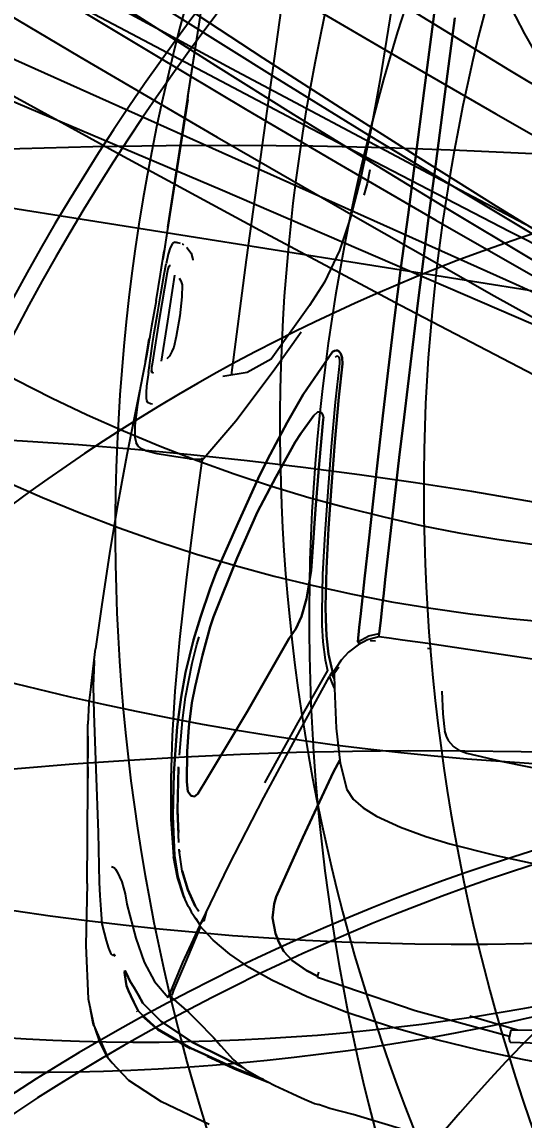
# Model space of a CAD drawing. Extents: x -640655 to -640254, y -1045449 to -1045159.
# Drawn here: x -640308.517 to -640307.764, y -1045418.085 to -1045416.437 of the extents above; entities that cross this region are included whole.
import ezdxf

# ---------------------------------------------------------------- set-up
doc = ezdxf.new("R2010")
doc.units = 0
doc.header["$MEASUREMENT"] = 0
doc.header["$PDMODE"] = 3
doc.header["$PDSIZE"] = 0.2
doc.layers.get('0').update_dxf_attribs({"linetype": 'CONTINUOUS'})
doc.layers.get('Defpoints').update_dxf_attribs({"linetype": 'CONTINUOUS'})
doc.layers.add('T_stafaz', color=7, linetype='CONTINUOUS')
doc.layers.add('ZASTAVBA', color=2, linetype='CONTINUOUS')
doc.dimstyles.get("Standard").update_dxf_attribs({"dimtxt": 0.18, "dimasz": 0.18, "dimexe": 0.18, "dimexo": 0.0625, "dimgap": 0.09, "dimtad": 0, "dimtih": 1, "dimtoh": 1, "dimdec": 4, "dimzin": 0, "dimdsep": 46, "dimtxsty": 'Standard', "dimcen": 0.09, "dimadec": 0, "dimazin": 0, "dimtfac": 1, "dimtdec": 4, "dimtofl": 0, "dimtmove": 0, "dimatfit": 3, "dimfxl": 0, "dimtolj": 1, "dimtzin": 0, "dimarcsym": 0})

# ---------------------------------------------------------------- blocks, each defined once
blk = doc.blocks.new('_ArchTick')
at = {"color": 0, "linetype": 'ByBlock', "const_width": 0.15}
blk.add_lwpolyline([(-0.5, -0.5), (0.5, 0.5)], dxfattribs=at)
blk = doc.blocks.new('*D151')
at = {"layer": 'Defpoints', "color": 0, "linetype": 'Continuous'}
for p in [(-640302.8344, -1045388.3182), (-640308.942, -1045416.6516), (-640305.0144, -1045417.2737)]:
    blk.add_point(p, dxfattribs=at)
at = {"layer": 'ZASTAVBA', "color": 0, "linetype": 'Continuous', "lineweight": -2}
for p, q in [((-640302.711, -1045388.3378), (-640300.1316, -1045388.7463)), ((-640300.4872, -1045388.69), (-640305.0144, -1045417.2737)), ((-640308.8185, -1045416.6711), (-640304.6589, -1045417.33))]:
    blk.add_line(p, q, dxfattribs=at)
at = {"layer": 'ZASTAVBA', "color": 0, "linetype": 'Continuous', "lineweight": -2, "xscale": 0.36, "yscale": 0.36, "zscale": 0.36}
for p, rotation in [((-640300.4872, -1045388.69), 80.99993614890275), ((-640305.0144, -1045417.2737), 260.9999361489027)]:
    blk.add_blockref('_ArchTick', p, dxfattribs=dict(at, rotation=rotation))
at = {"layer": 'ZASTAVBA', "color": 0, "linetype": 'Continuous', "insert": (-640303.1064, -1045402.9255), "char_height": 0.36, "attachment_point": 5, "rotation": 80.9999}
blk.add_mtext('\\A1;29.00', dxfattribs=at)
blk = doc.blocks.new('*D152')
at = {"layer": 'Defpoints', "color": 0, "linetype": 'Continuous'}
for p in [(-640308.942, -1045416.6516), (-640309.2634, -1045418.639), (-640305.3294, -1045419.2621)]:
    blk.add_point(p, dxfattribs=at)
at = {"layer": 'ZASTAVBA', "color": 0, "linetype": 'Continuous', "lineweight": -2}
for p, q in [((-640308.8185, -1045416.6711), (-640304.6589, -1045417.33)), ((-640305.0144, -1045417.2737), (-640305.3294, -1045419.2621)), ((-640309.1399, -1045418.6586), (-640304.9738, -1045419.3184))]:
    blk.add_line(p, q, dxfattribs=at)
at = {"layer": 'ZASTAVBA', "color": 0, "linetype": 'Continuous', "lineweight": -2, "xscale": 0.36, "yscale": 0.36, "zscale": 0.36}
for p, rotation in [((-640305.0144, -1045417.2737), 80.99993614890275), ((-640305.3294, -1045419.2621), 260.9999361489027)]:
    blk.add_blockref('_ArchTick', p, dxfattribs=dict(at, rotation=rotation))
at = {"layer": 'ZASTAVBA', "color": 0, "linetype": 'Continuous', "insert": (-640305.5275, -1045418.2116), "char_height": 0.36, "attachment_point": 5, "rotation": 80.9999}
blk.add_mtext('\\A1;2.00', dxfattribs=at)
blk = doc.blocks.new('berlingo')
for centre, radius, start, end in [((1015.6, -5383.7), 6192.9, 89.33204, 92.22182), ((1296.5, -1476.7), 2295, 88.1756, 95.2181), ((11979.8, 787.8), 9058.6, 179.82409, 180.222), ((3028.5, -8780.9), 9599.2, 86.94978, 89.14194), ((1270.4, -5513), 6310.9, 92.57767, 95.14013), ((1175.7, -1363.5), 2163.3, 90.0113, 95.0156), ((2970.8, 198992.9), 198201.2, 269.480957, 269.53674), ((1602.3, -63805.3), 64605.2, 89.43053, 90.147803), ((2681.2, -115777.4), 116574.9, 89.722453, 90.214672), ((1139.6, -55759.4), 56594.8, 87.61417, 87.86707), ((2490, -14813.5), 15572.6, 89.01925, 90.50057), ((2918.2, -12889.5), 13664.7, 87.64612, 89.09985), ((3398.4, -1684.4), 2449.4, 85.3782, 88.1028), ((5700.4, 609.9), 2782.7, 177.0598, 179.2004), ((3053, -8945), 9702, 87.01331, 88.66445), ((-266.3, -7162.8), 8005.2, 76.86454, 78.33351), ((-266.3, -7162.8), 7979.2, 76.86454, 78.33351), ((2166.9, 183025.1), 182377.4, 269.92373, 270.021762), ((4178.6, -1110153.5), 1110803, 90.0650267, 90.1001923), ((-654.9, 198), 4505.8, 359.9999, 5.5819), ((1572.4, -190843.7), 191438.9, 89.597427, 89.990976), ((2957.4, -72957.7), 73548.2, 89.568676, 90.03106), ((1684, -78771.6), 79328.6, 89.599454, 90.061356), ((3524.3, 302129.5), 301577.1, 269.755734, 270.021236), ((10762.3, 572.3), 6954.4, 180.27334, 182.12815), ((-48699.4, 212.4), 52432, 359.76785, 0.33917), ((157006.3, 1352.4), 153260.4, 180.309512, 180.505595), ((-1428.5, 273.1), 5226.7, 0.9794, 2.7817), ((510.8, -1964.2), 2461.3, 87.6436, 94.1671), ((536.8, -4065.6), 4561.2, 85.3517, 89.0554), ((-22074.6, 330.7), 25707, 359.93292, 0.37957), ((-18060.8, -172.9), 21888.3, 0.45265, 1.74326), ((2885.2, 118.7), 2881.8, 173.4242, 178.8356), ((532.8, -3693.7), 4144.6, 87.6658, 92.3342), ((3078.6, 160.1), 3010.4, 175.2562, 179.3068), ((-2596.9, 86), 6400.3, 359.23037, 2.47556), ((-33661.8, -575.2), 37567.9, 0.87733, 1.42535), ((-22176, -277.3), 25995.4, 0.61122, 1.30348), ((7023.8, 54.8), 6934.8, 177.91704, 179.79024), ((4344.2, 6.1), 4207.7, 176.1173, 180.0831), ((4300.9, -211), 3398.2, 172.6656, 176.4408), ((4300.9, -211), 3372.2, 172.6656, 176.4408), ((4681.2, 41), 4615.5, 178.0692, 180.509), ((6375.1, -83.6), 4871.9, 176.7856, 179.0114), ((6375.1, -83.6), 4845.9, 176.7856, 179.0114), ((6857.6, 15), 3155.7, 178.8952, 180.2722), ((4681.2, -41), 4615.5, 179.491, 181.9308), ((4300.9, 211), 3372.2, 183.5592, 187.3344), ((6375.1, 83.6), 4845.9, 180.9886, 183.2144), ((157006.3, -1352.4), 153260.4, 179.494405, 179.690488), ((-2596.9, -86), 6400.3, 357.52444, 0.76963), ((-18060.8, 172.9), 21888.3, 358.25674, 359.54735), ((4344.2, -6.1), 4207.7, 179.9169, 183.8827), ((4300.9, 211), 3398.2, 183.5592, 187.3344), ((6375.1, 83.6), 4871.9, 180.9886, 183.2144), ((6857.6, -15), 3155.7, 179.7278, 181.1048), ((-48699.4, -212.4), 52432, 359.66083, 0.23215), ((-22176, 277.3), 25995.4, 358.69652, 359.38878), ((-33661.8, 575.2), 37567.9, 358.57465, 359.12267), ((7023.8, -54.8), 6934.8, 180.20976, 182.08296), ((2885.2, -118.7), 2881.8, 181.1644, 186.5758), ((3078.6, -160.1), 3010.4, 180.6932, 184.7438), ((-654.9, -198), 4505.8, 354.4181, 0.0001), ((-22074.6, -330.7), 25707, 359.62043, 0.06708), ((10762.3, -572.3), 6954.4, 177.87185, 179.72666), ((-1428.5, -273.1), 5226.7, 357.2183, 359.0206), ((1684, 78771.6), 79328.6, 269.938644, 270.400546), ((3524.3, -302129.5), 301577.1, 89.978764, 90.244266), ((1572.4, 190843.7), 191438.9, 270.009024, 270.402573), ((2957.4, 72957.7), 73548.2, 269.96894, 270.431324), ((1815.4, -2246.3), 1595.9, 91.6676, 99.8287), ((1897.1, -3089.4), 2441.6, 89.3652, 93.0067), ((2166.9, -183025.1), 182377.4, 89.978238, 90.07627), ((4178.6, 1110153.5), 1110803, 269.8998077, 269.9349733), ((5700.4, -609.9), 2782.7, 180.7996, 182.9402), ((2044.9, -3907.4), 3272.2, 98.8222, 104.6036), ((1864.4, -3004.9), 2332.3, 90.7897, 93.3278), ((2006.2, -4102.8), 3434.4, 88.6463, 92.9043), ((2405.5, -1913), 1239.6, 88.7124, 93.1824), ((-4782.6, -25347.6), 25328.3, 76.29121, 76.45033), ((11979.8, -787.8), 9058.6, 179.778, 180.17591), ((3287.1, -22289.7), 21535.4, 90.0213, 90.97341), ((1139.6, 55759.4), 56594.8, 272.13293, 272.38583), ((2970.8, -198992.9), 198201.2, 90.46326, 90.519043), ((1602.3, 63805.3), 64605.2, 269.852197, 270.56947), ((2681.2, 115777.4), 116574.9, 269.785328, 270.277547)]:
    blk.add_arc(centre, radius, start, end)
blk = doc.blocks.new('A$C3F1540E4')
at = {"linetype": 'Continuous'}
for p, q in [((4.1496, -0.2244), (4.1475, -0.2925)), ((4.0957, -0.244), (4.1067, -0.3169)), ((4.1165, -0.2448), (4.1251, -0.3146)), ((3.851, -0.3816), (3.857, -0.2773)), ((3.7103, -0.392), (3.7149, -0.2872)), ((4.1475, -0.2925), (4.1438, -0.3592)), ((4.1052, -0.3069), (4.0954, -0.3807)), ((4.1001, -0.4631), (4.1159, -0.3173)), ((4.1067, -0.3169), (4.1186, -0.3174)), ((4.1251, -0.3146), (4.1186, -0.3174)), ((3.5515, -0.3389), (3.552, -0.4393)), ((4.1438, -0.3592), (4.1384, -0.4239)), ((3.7065, -0.4469), (3.7103, -0.392)), ((3.8446, -0.4511), (3.851, -0.3816)), ((4.1384, -0.4239), (4.13, -0.4961)), ((3.552, -0.4393), (3.553, -0.5304)), ((4.2817, -0.4364), (4.2688, -0.5307)), ((3.699, -0.4694), (3.7039, -0.4593)), ((3.7039, -0.4593), (3.7065, -0.4469)), ((3.8393, -0.488), (3.8446, -0.4511)), ((3.6858, -0.4817), (3.6917, -0.4775)), ((3.6917, -0.4775), (3.6991, -0.4691)), ((4.0734, -0.6159), (4.1001, -0.4631)), ((3.6202, -0.4988), (3.6539, -0.492)), ((3.6539, -0.492), (3.6723, -0.4868)), ((3.6723, -0.4868), (3.6798, -0.4845)), ((3.6791, -0.4851), (3.6858, -0.4817)), ((3.6798, -0.4845), (3.6843, -0.4825)), ((3.8316, -0.5277), (3.8393, -0.488)), ((4.13, -0.4961), (4.119, -0.5639)), ((3.5604, -0.5238), (3.5604, -0.5298)), ((3.553, -0.5304), (3.5534, -0.5498)), ((3.8208, -0.5661), (3.8316, -0.5277)), ((4.2688, -0.5307), (4.2652, -0.5664)), ((3.5534, -0.5498), (3.5537, -0.5691)), ((3.5537, -0.5691), (3.5542, -0.5889)), ((3.8119, -0.5876), (3.8208, -0.5661)), ((4.119, -0.5639), (4.1053, -0.6265)), ((4.2652, -0.5664), (4.2621, -0.5843)), ((3.5542, -0.5889), (3.5547, -0.6048)), ((3.8012, -0.6049), (3.8119, -0.5876)), ((4.2602, -0.5954), (4.2612, -0.5904)), ((4.2612, -0.5904), (4.2621, -0.5843)), ((3.4678, -0.6087), (3.4072, -0.6114)), ((3.4072, -0.6114), (3.4678, -0.6087)), ((3.4887, -0.6077), (3.4678, -0.6087)), ((3.4678, -0.6087), (3.4887, -0.6077)), ((3.5094, -0.6067), (3.4887, -0.6077)), ((3.4887, -0.6077), (3.5094, -0.6067)), ((3.5296, -0.6058), (3.5094, -0.6067)), ((3.5094, -0.6067), (3.5296, -0.6058)), ((3.5496, -0.6048), (3.5296, -0.6058)), ((3.5296, -0.6058), (3.5496, -0.6048)), ((3.5556, -0.6197), (3.5496, -0.6048)), ((3.5496, -0.6048), (3.5547, -0.605)), ((3.5547, -0.6048), (3.5618, -0.6207)), ((3.5618, -0.6089), (3.5621, -0.6148)), ((3.7886, -0.6164), (3.8012, -0.6049)), ((4.0763, -0.5998), (4.0762, -0.6003)), ((4.0762, -0.6003), (4.0763, -0.5998)), ((4.2543, -0.6179), (4.2574, -0.6064)), ((4.2574, -0.6064), (4.2602, -0.5954)), ((3.0465, -0.6255), (2.9757, -0.6278)), ((2.9757, -0.6278), (3.0465, -0.6255)), ((3.1303, -0.6225), (3.0465, -0.6255)), ((3.0465, -0.6255), (3.1303, -0.6225)), ((3.223, -0.619), (3.1303, -0.6225)), ((3.1303, -0.6225), (3.223, -0.619)), ((3.2838, -0.6166), (3.223, -0.619)), ((3.223, -0.619), (3.2838, -0.6166)), ((3.3455, -0.614), (3.2838, -0.6166)), ((3.2838, -0.6166), (3.3455, -0.614)), ((3.4072, -0.6114), (3.3455, -0.614)), ((3.3455, -0.614), (3.4072, -0.6114)), ((3.567, -0.6349), (3.5556, -0.6197)), ((3.5618, -0.6207), (3.5711, -0.6335)), ((3.5621, -0.6148), (3.5627, -0.6164)), ((3.751, -0.6324), (3.7886, -0.6164)), ((4.0671, -0.6154), (4.0654, -0.6151)), ((4.0717, -0.6158), (4.0664, -0.6338)), ((4.0664, -0.6338), (4.0717, -0.6158)), ((4.0734, -0.6159), (4.0671, -0.6154)), ((4.2439, -0.6536), (4.2521, -0.6261)), ((4.2521, -0.6261), (4.2543, -0.6179)), ((2.7343, -0.6345), (2.6188, -0.6376)), ((2.6188, -0.6376), (2.7343, -0.6345)), ((2.8399, -0.6315), (2.7343, -0.6345)), ((2.7343, -0.6345), (2.8399, -0.6315)), ((2.9218, -0.6293), (2.8399, -0.6315)), ((2.8399, -0.6315), (2.9218, -0.6293)), ((2.9757, -0.6278), (2.9218, -0.6293)), ((2.9218, -0.6293), (2.9757, -0.6278)), ((3.3549, -0.6448), (3.4147, -0.6421)), ((3.4147, -0.6421), (3.3549, -0.6448)), ((3.4147, -0.6421), (3.4721, -0.6396)), ((3.4721, -0.6396), (3.4147, -0.6421)), ((3.4721, -0.6396), (3.5006, -0.6383)), ((3.5006, -0.6383), (3.4721, -0.6396)), ((3.5006, -0.6383), (3.524, -0.6371)), ((3.524, -0.6371), (3.5006, -0.6383)), ((3.524, -0.6371), (3.5452, -0.6359)), ((3.5452, -0.6359), (3.524, -0.6371)), ((3.5452, -0.6359), (3.567, -0.6349)), ((3.567, -0.6349), (3.5452, -0.6359)), ((3.5655, -0.6329), (3.567, -0.6328)), ((3.57, -0.6319), (3.567, -0.6349)), ((3.567, -0.6328), (3.5681, -0.6338)), ((3.5711, -0.6335), (3.5844, -0.6461)), ((3.6999, -0.6465), (3.751, -0.6324)), ((3.7653, -0.6403), (3.7466, -0.6336)), ((3.7466, -0.6336), (3.7653, -0.6403)), ((3.8698, -0.6701), (3.7653, -0.6403)), ((3.7653, -0.6403), (3.8698, -0.6701)), ((4.0664, -0.6338), (4.0549, -0.6574)), ((4.0549, -0.6574), (4.0664, -0.6338)), ((4.1053, -0.6265), (4.0888, -0.6829)), ((2.9219, -0.6606), (3.0022, -0.6586)), ((3.0022, -0.6586), (2.9219, -0.6606)), ((3.0022, -0.6586), (3.0817, -0.6562)), ((3.0817, -0.6562), (3.0022, -0.6586)), ((3.0817, -0.6562), (3.1573, -0.6535)), ((3.1573, -0.6535), (3.0817, -0.6562)), ((3.1573, -0.6535), (3.226, -0.6507)), ((3.226, -0.6507), (3.1573, -0.6535)), ((3.226, -0.6507), (3.2922, -0.6477)), ((3.2922, -0.6477), (3.226, -0.6507)), ((3.2922, -0.6477), (3.3549, -0.6448)), ((3.3549, -0.6448), (3.2922, -0.6477)), ((3.5844, -0.6461), (3.598, -0.6551)), ((3.598, -0.6551), (3.612, -0.6617)), ((3.6089, -0.657), (3.6091, -0.6571)), ((3.6091, -0.6571), (3.62, -0.6622)), ((3.6403, -0.659), (3.6246, -0.6686)), ((3.634, -0.6597), (3.6411, -0.6584)), ((3.641, -0.6584), (3.6403, -0.659)), ((3.6411, -0.6584), (3.6999, -0.6465)), ((4.0549, -0.6574), (4.0433, -0.6719)), ((4.0433, -0.6719), (4.0549, -0.6574)), ((4.236, -0.6784), (4.2439, -0.6536)), ((2.6181, -0.6691), (2.7339, -0.666)), ((2.7339, -0.666), (2.6181, -0.6691)), ((2.7339, -0.666), (2.8398, -0.6629)), ((2.8398, -0.6629), (2.7339, -0.666)), ((2.8398, -0.6629), (2.9219, -0.6606)), ((2.9219, -0.6606), (2.8398, -0.6629)), ((3.5919, -0.6753), (3.5654, -0.6826)), ((3.5654, -0.6826), (3.5919, -0.6753)), ((3.5919, -0.6753), (3.617, -0.6655)), ((3.607, -0.6694), (3.5919, -0.6753)), ((3.6014, -0.6789), (3.6164, -0.673)), ((3.617, -0.6655), (3.607, -0.6694)), ((3.612, -0.6617), (3.6221, -0.6655)), ((3.6164, -0.673), (3.7007, -0.7047)), ((3.6174, -0.6637), (3.6168, -0.6654)), ((3.6168, -0.6654), (3.6246, -0.6686)), ((3.617, -0.665), (3.617, -0.6636)), ((3.6178, -0.6658), (3.617, -0.6655)), ((3.617, -0.6655), (3.617, -0.6655)), ((3.62, -0.6622), (3.627, -0.6609)), ((3.6221, -0.6655), (3.6282, -0.6607)), ((3.7112, -0.6996), (3.625, -0.6684)), ((3.627, -0.6609), (3.634, -0.6597)), ((3.9642, -0.6961), (3.8698, -0.6701)), ((3.8698, -0.6701), (3.9642, -0.6961)), ((4.0433, -0.6719), (4.0307, -0.6815)), ((4.0307, -0.6815), (4.0433, -0.6719)), ((4.2381, -0.6719), (4.2289, -0.7134)), ((4.2289, -0.7134), (4.2381, -0.6719)), ((4.2297, -0.7135), (4.2406, -0.6641)), ((3.5221, -0.6907), (3.4653, -0.6983)), ((3.4653, -0.6983), (3.5221, -0.6907)), ((3.541, -0.6876), (3.5221, -0.6907)), ((3.5221, -0.6907), (3.541, -0.6876)), ((3.5314, -0.695), (3.5507, -0.6918)), ((3.5654, -0.6826), (3.541, -0.6876)), ((3.541, -0.6876), (3.5654, -0.6826)), ((3.5507, -0.6918), (3.5752, -0.6865)), ((3.5752, -0.6865), (3.6014, -0.6789)), ((4.0187, -0.6885), (3.9961, -0.6963)), ((3.9961, -0.6963), (4.0187, -0.6885)), ((4.0307, -0.6815), (4.0187, -0.6885)), ((4.0187, -0.6885), (4.0307, -0.6815)), ((4.0888, -0.6829), (4.0752, -0.7191)), ((4.2272, -0.701), (4.236, -0.6784)), ((3.4055, -0.7047), (3.3424, -0.7103)), ((3.3424, -0.7103), (3.4055, -0.7047)), ((3.4653, -0.6983), (3.4055, -0.7047)), ((3.4055, -0.7047), (3.4653, -0.6983)), ((3.4143, -0.7091), (3.4748, -0.7029)), ((3.4748, -0.7029), (3.5314, -0.695)), ((3.7007, -0.7047), (3.7977, -0.7402)), ((3.8198, -0.7375), (3.7112, -0.6996)), ((3.9751, -0.6974), (3.9642, -0.6961)), ((3.9642, -0.6961), (3.9751, -0.6974)), ((3.9961, -0.6963), (3.9751, -0.6974)), ((3.9751, -0.6974), (3.9961, -0.6963)), ((4.2211, -0.7125), (4.2272, -0.701)), ((4.2224, -0.7134), (4.224, -0.7079)), ((4.224, -0.7079), (4.2224, -0.7134)), ((4.224, -0.7079), (4.2249, -0.7054)), ((4.2249, -0.7054), (4.224, -0.7079)), ((3.1493, -0.7245), (3.144, -0.7273)), ((3.144, -0.7273), (3.1493, -0.7245)), ((3.1585, -0.7229), (3.1493, -0.7245)), ((3.1493, -0.7245), (3.1585, -0.7229)), ((3.2087, -0.7202), (3.1585, -0.7229)), ((3.1585, -0.7229), (3.2087, -0.7202)), ((3.1585, -0.7273), (3.2168, -0.7244)), ((3.276, -0.7155), (3.2087, -0.7202)), ((3.2087, -0.7202), (3.276, -0.7155)), ((3.2168, -0.7244), (3.284, -0.7198)), ((3.3424, -0.7103), (3.276, -0.7155)), ((3.276, -0.7155), (3.3424, -0.7103)), ((3.284, -0.7198), (3.3509, -0.7147)), ((3.3509, -0.7147), (3.4143, -0.7091)), ((3.3802, -0.7288), (3.4443, -0.723)), ((3.4443, -0.723), (3.3802, -0.7288)), ((3.4443, -0.723), (3.4725, -0.7205)), ((3.4725, -0.7205), (3.4443, -0.723)), ((3.4725, -0.7205), (3.5151, -0.7211)), ((3.5151, -0.7211), (3.4725, -0.7205)), ((3.5151, -0.7211), (3.5424, -0.7244)), ((3.5424, -0.7244), (3.5151, -0.7211)), ((3.5424, -0.7244), (3.562, -0.7298)), ((3.562, -0.7298), (3.5424, -0.7244)), ((4.0752, -0.7191), (4.06, -0.7513)), ((4.1981, -0.7427), (4.2155, -0.7213)), ((4.2289, -0.7134), (4.2083, -0.787)), ((4.2083, -0.787), (4.2289, -0.7134)), ((4.2154, -0.7346), (4.2194, -0.7221)), ((4.2194, -0.7221), (4.2154, -0.7346)), ((4.2155, -0.7213), (4.2211, -0.7125)), ((4.2165, -0.7609), (4.2297, -0.7135)), ((4.2194, -0.7221), (4.2224, -0.7134)), ((4.2224, -0.7134), (4.2194, -0.7221)), ((2.5009, -0.7334), (2.6513, -0.7334)), ((2.6513, -0.7334), (2.7299, -0.7338)), ((2.7299, -0.7338), (2.8051, -0.7355)), ((2.8051, -0.7355), (2.8779, -0.7393)), ((2.8644, -0.7277), (2.885, -0.7286)), ((2.8779, -0.7393), (2.941, -0.7454)), ((2.885, -0.7286), (2.9034, -0.7306)), ((3.1406, -0.7307), (3.1399, -0.733)), ((3.1399, -0.733), (3.1406, -0.7307)), ((3.1399, -0.733), (3.1399, -0.7352)), ((3.1399, -0.7352), (3.1399, -0.733)), ((3.1399, -0.735), (3.1399, -0.7352)), ((3.1399, -0.7352), (3.1408, -0.7378)), ((3.1408, -0.7378), (3.1399, -0.7352)), ((3.1406, -0.7307), (3.1405, -0.7309)), ((3.144, -0.7273), (3.1406, -0.7307)), ((3.1406, -0.7307), (3.144, -0.7273)), ((3.1408, -0.7378), (3.143, -0.7404)), ((3.143, -0.7404), (3.1408, -0.7378)), ((3.143, -0.7404), (3.2129, -0.7736)), ((3.2129, -0.7736), (3.143, -0.7404)), ((3.1475, -0.7322), (3.1493, -0.7299)), ((3.1479, -0.733), (3.1478, -0.7319)), ((3.1502, -0.7344), (3.1479, -0.733)), ((3.1493, -0.7299), (3.1526, -0.7282)), ((3.1526, -0.7282), (3.1585, -0.7273)), ((3.2359, -0.7423), (3.2386, -0.7398)), ((3.2386, -0.7398), (3.2359, -0.7423)), ((3.2386, -0.7398), (3.2425, -0.7385)), ((3.2425, -0.7385), (3.2386, -0.7398)), ((3.2394, -0.7396), (3.2386, -0.7398)), ((3.2425, -0.7385), (3.2452, -0.7381)), ((3.2452, -0.7381), (3.2425, -0.7385)), ((3.2452, -0.7381), (3.2448, -0.7382)), ((3.2452, -0.7381), (3.3128, -0.7339)), ((3.3128, -0.7339), (3.2452, -0.7381)), ((3.3128, -0.7339), (3.3802, -0.7288)), ((3.3802, -0.7288), (3.3128, -0.7339)), ((3.562, -0.7298), (3.5787, -0.7375)), ((3.5787, -0.7375), (3.562, -0.7298)), ((3.5787, -0.7375), (3.6955, -0.7821)), ((3.6955, -0.7821), (3.5787, -0.7375)), ((3.9287, -0.7735), (3.8198, -0.7375)), ((4.1995, -0.7863), (4.2154, -0.7346)), ((4.2154, -0.7346), (4.1995, -0.7863)), ((2.941, -0.7454), (2.9909, -0.7537)), ((2.9909, -0.7537), (3.0414, -0.7688)), ((3.2347, -0.7448), (3.2359, -0.7423)), ((3.2359, -0.7423), (3.2347, -0.7448)), ((3.2358, -0.7483), (3.2347, -0.7448)), ((3.2347, -0.7448), (3.2358, -0.7483)), ((3.2414, -0.7529), (3.2358, -0.7483)), ((3.2358, -0.7483), (3.2414, -0.7529)), ((3.2711, -0.768), (3.2414, -0.7529)), ((3.2414, -0.7529), (3.2711, -0.768)), ((4.06, -0.7513), (4.0431, -0.7793)), ((4.1798, -0.7663), (4.1873, -0.7556)), ((4.1873, -0.7556), (4.1981, -0.7427)), ((4.3173, -0.7418), (4.2951, -0.8176)), ((3.0414, -0.7688), (3.0797, -0.7851)), ((3.2129, -0.7736), (3.2584, -0.7909)), ((3.2584, -0.7909), (3.2129, -0.7736)), ((3.2857, -0.7745), (3.2711, -0.768)), ((3.2711, -0.768), (3.2857, -0.7745)), ((3.3419, -0.7947), (3.2857, -0.7745)), ((3.2857, -0.7745), (3.3419, -0.7947)), ((4.0203, -0.801), (3.9287, -0.7735)), ((4.1678, -0.7821), (4.1737, -0.7736)), ((4.1737, -0.7736), (4.1798, -0.7663)), ((3.0797, -0.7851), (3.1681, -0.8294)), ((3.2584, -0.7909), (3.3096, -0.8087)), ((3.3096, -0.8087), (3.2584, -0.7909)), ((3.6955, -0.7821), (3.8035, -0.8255)), ((3.8035, -0.8255), (3.6955, -0.7821)), ((4.0431, -0.7793), (4.0246, -0.8028)), ((4.1563, -0.7983), (4.1678, -0.7821)), ((4.1754, -0.8379), (4.1995, -0.7863)), ((4.1995, -0.7863), (4.1754, -0.8379)), ((4.1888, -0.8408), (4.209, -0.7877)), ((4.2083, -0.787), (4.1943, -0.8238)), ((4.1943, -0.8238), (4.2083, -0.787)), ((3.121, -0.7916), (3.1862, -0.8239)), ((3.3976, -0.8139), (3.3419, -0.7947)), ((3.3419, -0.7947), (3.3976, -0.8139)), ((3.9962, -0.8138), (4.0035, -0.8074)), ((4.0035, -0.8076), (3.9967, -0.8139)), ((4.0033, -0.7959), (4.0168, -0.7974)), ((4.0033, -0.8076), (4.0035, -0.8076)), ((4.0236, -0.8024), (4.0132, -0.8121)), ((4.0152, -0.8101), (4.0236, -0.8024)), ((4.016, -0.7984), (4.0172, -0.7969)), ((4.016, -0.7984), (4.0177, -0.8)), ((4.0177, -0.8), (4.0246, -0.8028)), ((4.019, -0.8006), (4.0191, -0.8005)), ((4.0832, -0.8186), (4.0249, -0.8024)), ((4.026, -0.801), (4.0824, -0.8148)), ((4.138, -0.8276), (4.1563, -0.7983)), ((3.1862, -0.8239), (3.2683, -0.8676)), ((3.3096, -0.8087), (3.3421, -0.8192)), ((3.3421, -0.8192), (3.3096, -0.8087)), ((3.3421, -0.8192), (3.4183, -0.8402)), ((3.4183, -0.8402), (3.3421, -0.8192)), ((3.4709, -0.8335), (3.3976, -0.8139)), ((3.3976, -0.8139), (3.4709, -0.8335)), ((3.9738, -0.8288), (3.9962, -0.8138)), ((3.9967, -0.8139), (3.9747, -0.8286)), ((3.9992, -0.8233), (3.9843, -0.8336)), ((3.9994, -0.8231), (3.9992, -0.8233)), ((3.9995, -0.8231), (4.0063, -0.8184)), ((4.0063, -0.8184), (4.0152, -0.8101)), ((4.0132, -0.8121), (4.0131, -0.8121)), ((4.0824, -0.8148), (4.1264, -0.826)), ((4.1292, -0.8298), (4.0832, -0.8186)), ((4.1943, -0.8238), (4.1877, -0.8406)), ((4.1877, -0.8406), (4.1943, -0.8238)), ((4.2951, -0.8176), (4.2709, -0.8713)), ((3.1681, -0.8294), (3.1936, -0.8619)), ((3.4183, -0.8402), (3.4974, -0.8609)), ((3.4974, -0.8609), (3.4183, -0.8402)), ((3.5638, -0.8545), (3.4709, -0.8335)), ((3.4709, -0.8335), (3.5638, -0.8545)), ((3.8035, -0.8255), (3.8299, -0.8363)), ((3.8299, -0.8363), (3.8035, -0.8255)), ((3.8299, -0.8363), (3.8343, -0.8407)), ((3.8343, -0.8407), (3.8299, -0.8363)), ((3.9477, -0.8412), (3.9738, -0.8288)), ((3.9747, -0.8286), (3.9481, -0.8411)), ((3.9571, -0.8464), (3.9843, -0.8336)), ((3.9843, -0.8336), (3.9571, -0.8464)), ((3.9584, -0.8469), (3.9843, -0.8336)), ((3.9843, -0.8336), (3.9584, -0.8469)), ((3.9843, -0.8336), (3.9875, -0.8314)), ((4.1179, -0.8563), (4.1387, -0.8321)), ((4.1273, -0.8262), (4.125, -0.8288)), ((4.1264, -0.826), (4.1344, -0.8276)), ((4.1387, -0.8321), (4.1292, -0.8298)), ((4.1346, -0.828), (4.1324, -0.8306)), ((4.1344, -0.8276), (4.1348, -0.8276)), ((4.1349, -0.8274), (4.1346, -0.828)), ((4.1357, -0.8276), (4.138, -0.8276)), ((4.153, -0.8686), (4.1754, -0.8379)), ((4.1754, -0.8379), (4.153, -0.8686)), ((3.5793, -0.857), (3.5638, -0.8545)), ((3.5638, -0.8545), (3.5793, -0.857)), ((3.6232, -0.862), (3.5793, -0.857)), ((3.5793, -0.857), (3.6232, -0.862)), ((3.8145, -0.8554), (3.7696, -0.8619)), ((3.7696, -0.8619), (3.8145, -0.8554)), ((3.8285, -0.8515), (3.8145, -0.8554)), ((3.8145, -0.8554), (3.8285, -0.8515)), ((3.8344, -0.8457), (3.8285, -0.8515)), ((3.8285, -0.8515), (3.8344, -0.8457)), ((3.8343, -0.8407), (3.8344, -0.8457)), ((3.8344, -0.8457), (3.8343, -0.8407)), ((3.9062, -0.853), (3.8596, -0.8625)), ((3.8686, -0.8679), (3.9264, -0.8562)), ((3.9264, -0.8562), (3.8686, -0.8679)), ((3.8826, -0.8578), (3.8916, -0.856)), ((3.9176, -0.8507), (3.9164, -0.8509)), ((3.9175, -0.8507), (3.92, -0.8499)), ((3.9481, -0.8411), (3.9176, -0.8507)), ((3.9264, -0.8562), (3.9571, -0.8464)), ((3.9571, -0.8464), (3.9264, -0.8562)), ((3.929, -0.8572), (3.9584, -0.8469)), ((3.9584, -0.8469), (3.929, -0.8572)), ((4.092, -0.8761), (4.1179, -0.8563)), ((4.1798, -0.8528), (4.1687, -0.8691)), ((4.1687, -0.8691), (4.1798, -0.8528)), ((4.1723, -0.8667), (4.1888, -0.8408)), ((4.1877, -0.8406), (4.1798, -0.8528)), ((4.1798, -0.8528), (4.1877, -0.8406)), ((3.1936, -0.8619), (3.2054, -0.897)), ((3.2683, -0.8676), (3.3349, -0.9084)), ((3.4974, -0.8609), (3.5224, -0.8662)), ((3.5224, -0.8662), (3.4974, -0.8609)), ((3.5224, -0.8662), (3.5674, -0.8735)), ((3.5674, -0.8735), (3.5224, -0.8662)), ((3.5674, -0.8735), (3.6026, -0.8786)), ((3.6026, -0.8786), (3.5674, -0.8735)), ((3.6087, -0.8725), (3.5967, -0.8711)), ((3.6375, -0.8751), (3.6087, -0.8725)), ((3.6714, -0.8655), (3.6232, -0.862)), ((3.6232, -0.862), (3.6714, -0.8655)), ((3.696, -0.8663), (3.6714, -0.8655)), ((3.6714, -0.8655), (3.696, -0.8663)), ((3.7331, -0.8651), (3.696, -0.8663)), ((3.696, -0.8663), (3.7331, -0.8651)), ((3.7766, -0.8723), (3.7248, -0.8762)), ((3.7696, -0.8619), (3.7331, -0.8651)), ((3.7331, -0.8651), (3.7696, -0.8619)), ((3.7958, -0.8708), (3.7943, -0.871)), ((3.7954, -0.8709), (3.858, -0.8626)), ((3.8596, -0.8625), (3.7958, -0.8708)), ((3.805, -0.8766), (3.8686, -0.8679)), ((3.8686, -0.8679), (3.805, -0.8766)), ((3.8137, -0.8799), (3.8739, -0.87)), ((3.858, -0.8626), (3.8826, -0.8578)), ((3.8739, -0.87), (3.929, -0.8572)), ((4.142, -0.8771), (4.153, -0.8686)), ((4.153, -0.8686), (4.142, -0.8771)), ((4.1687, -0.8691), (4.1654, -0.8738)), ((4.1654, -0.8738), (4.1687, -0.8691)), ((4.2709, -0.8713), (4.2486, -0.9002)), ((2.4725, -0.9008), (3.0266, -0.8898)), ((3.0266, -0.8898), (3.2013, -0.8849)), ((3.6026, -0.8786), (3.6528, -0.883)), ((3.6528, -0.883), (3.6026, -0.8786)), ((3.6895, -0.877), (3.6375, -0.8751)), ((3.6528, -0.883), (3.6906, -0.8837)), ((3.6906, -0.8837), (3.6528, -0.883)), ((3.6829, -0.8945), (3.7497, -0.8879)), ((3.7248, -0.8762), (3.6895, -0.877)), ((3.6906, -0.8837), (3.7352, -0.8824)), ((3.7352, -0.8824), (3.6906, -0.8837)), ((3.7352, -0.8824), (3.805, -0.8766)), ((3.805, -0.8766), (3.7352, -0.8824)), ((3.7497, -0.8879), (3.8137, -0.8799)), ((4.0583, -0.894), (4.092, -0.8761)), ((4.1236, -0.8923), (4.1314, -0.8856)), ((4.1314, -0.8856), (4.1236, -0.8923)), ((4.1314, -0.8856), (4.142, -0.8771)), ((4.142, -0.8771), (4.1314, -0.8856)), ((4.145, -0.8883), (4.1381, -0.8927)), ((4.1381, -0.8927), (4.145, -0.8883)), ((4.1537, -0.8823), (4.145, -0.8883)), ((4.145, -0.8883), (4.1537, -0.8823)), ((4.1654, -0.8738), (4.1537, -0.8823)), ((4.1537, -0.8823), (4.1654, -0.8738)), ((4.1657, -0.8757), (4.1671, -0.8747)), ((3.3338, -0.9083), (3.3309, -0.906)), ((3.4161, -0.9067), (3.5112, -0.9038)), ((3.5112, -0.9038), (3.6052, -0.8997)), ((3.6052, -0.8997), (3.6829, -0.8945)), ((4.0099, -0.9153), (4.0583, -0.894)), ((4.1089, -0.9029), (4.1129, -0.8995)), ((4.1129, -0.8995), (4.1089, -0.9029)), ((4.1116, -0.9029), (4.1089, -0.9029)), ((4.1089, -0.9029), (4.1116, -0.9029)), ((4.125, -0.899), (4.1116, -0.9029)), ((4.1116, -0.9029), (4.125, -0.899)), ((4.1129, -0.8995), (4.1236, -0.8923)), ((4.1236, -0.8923), (4.1129, -0.8995)), ((4.1311, -0.8966), (4.125, -0.899)), ((4.125, -0.899), (4.1311, -0.8966)), ((4.1381, -0.8927), (4.1311, -0.8966)), ((4.1311, -0.8966), (4.1381, -0.8927)), ((4.2414, -0.9083), (4.2486, -0.9002)), ((3.3308, -0.9091), (3.3336, -0.909)), ((3.3352, -0.9274), (3.3326, -0.909)), ((3.3336, -0.9082), (3.3336, -0.9077)), ((3.3336, -0.9125), (3.3336, -0.9083)), ((3.3349, -0.9084), (3.4161, -0.9067)), ((3.9782, -0.9284), (3.9952, -0.9204)), ((3.9952, -0.9204), (4.0099, -0.9153)), ((4.0889, -0.9253), (4.0872, -0.9216)), ((4.0874, -0.922), (4.0896, -0.9212)), ((4.0897, -0.9208), (4.0887, -0.9239)), ((4.1975, -0.9359), (4.2414, -0.9083)), ((4.2219, -0.9224), (4.2015, -0.9334)), ((4.2414, -0.9083), (4.2219, -0.9224)), ((3.3352, -0.9274), (3.3352, -0.9477)), ((3.9608, -0.9407), (3.9644, -0.9376)), ((3.9644, -0.9376), (3.9782, -0.9284)), ((4.0579, -0.9425), (4.0686, -0.9377)), ((4.0686, -0.9377), (4.0793, -0.9322)), ((4.0793, -0.9322), (4.0872, -0.9275)), ((4.0889, -0.9253), (4.0872, -0.9275)), ((4.0887, -0.9239), (4.0883, -0.9241)), ((4.1595, -0.9506), (4.1975, -0.9359)), ((4.1925, -0.9383), (4.1744, -0.9448)), ((4.1975, -0.9359), (4.1925, -0.9383)), ((3.3352, -0.9477), (3.3352, -0.9765)), ((3.9578, -0.947), (3.9583, -0.9447)), ((3.9581, -0.9453), (3.9593, -0.9425)), ((3.9593, -0.9425), (3.9608, -0.9407)), ((4.0034, -0.9576), (4.0238, -0.9529)), ((4.0238, -0.9529), (4.0451, -0.9479)), ((4.0451, -0.9479), (4.0579, -0.9425)), ((4.0811, -0.9666), (4.1595, -0.9506)), ((3.0296, -0.9729), (3.0388, -0.9689)), ((3.0388, -0.9689), (3.0399, -0.9687)), ((3.9103, -0.975), (3.9843, -0.9618)), ((3.9843, -0.9618), (4.0034, -0.9576)), ((3.9889, -0.979), (4.0811, -0.9666)), ((3.0179, -0.9879), (3.019, -0.9862)), ((3.0179, -0.9887), (3.0179, -0.9879)), ((3.0221, -0.9811), (3.0222, -0.981)), ((3.0222, -0.981), (3.0296, -0.9729)), ((3.0696, -0.9852), (3.073, -0.9817)), ((3.073, -0.9817), (3.0788, -0.9789)), ((3.0788, -0.9789), (3.0966, -0.9766)), ((3.0966, -0.9766), (3.1255, -0.9752)), ((3.1255, -0.9752), (3.1567, -0.9755)), ((3.1567, -0.9755), (3.1732, -0.9768)), ((3.1732, -0.9768), (3.1802, -0.9786)), ((3.1802, -0.9786), (3.1876, -0.9807)), ((3.1876, -0.9807), (3.1919, -0.9843)), ((3.3352, -0.9765), (3.3337, -0.9923)), ((3.8171, -0.993), (3.9103, -0.975)), ((3.9889, -0.979), (3.9207, -0.9892)), ((3.0171, -0.9957), (3.0175, -0.9916)), ((3.0172, -0.9967), (3.0171, -0.9957)), ((3.0175, -0.9997), (3.0171, -0.9971)), ((3.0175, -0.9997), (3.0198, -1.0031)), ((3.0198, -1.0031), (3.0269, -1.0056)), ((3.0532, -1.0005), (3.0536, -1.0025)), ((3.0548, -1.0031), (3.0536, -1.0025)), ((3.0548, -1.0031), (3.0559, -1.0034)), ((3.0559, -1.0034), (3.0592, -1.004)), ((3.0592, -1.004), (3.064, -1.0042)), ((3.064, -1.0042), (3.1357, -1.0048)), ((3.1359, -0.9916), (3.0662, -0.9923)), ((3.1357, -1.0048), (3.2036, -1.0049)), ((3.197, -0.9916), (3.1359, -0.9916)), ((3.2036, -1.0049), (3.2085, -1.0048)), ((3.2085, -1.0048), (3.2126, -1.0042)), ((3.2126, -1.0042), (3.2147, -1.0034)), ((3.214, -1.004), (3.2128, -1.0042)), ((3.2159, -1.0031), (3.214, -1.004)), ((3.2147, -1.0034), (3.2159, -1.0031)), ((3.2163, -1.0009), (3.2159, -1.0031)), ((3.2551, -1.0059), (3.2588, -1.0046)), ((3.2588, -1.0046), (3.2608, -1.0026)), ((3.2608, -1.0026), (3.262, -0.9982)), ((3.262, -0.9982), (3.2623, -0.9951)), ((3.3314, -1.0009), (3.3282, -1.0062)), ((3.3332, -0.9948), (3.3314, -1.0009)), ((3.3334, -0.9941), (3.3332, -0.9948)), ((3.3337, -0.9923), (3.3334, -0.9941)), ((3.7351, -1.0092), (3.8171, -0.993)), ((3.8363, -1.0022), (3.7698, -1.0122)), ((3.8156, -1.0056), (3.8325, -1.0028)), ((3.9207, -0.9892), (3.8363, -1.0022)), ((2.7984, -1.0145), (2.5309, -1.0159)), ((2.803, -1.0143), (2.5324, -1.0158)), ((2.7984, -1.0145), (3.0328, -1.0138)), ((2.9967, -1.0136), (2.803, -1.0143)), ((2.8033, -1.0142), (3.0195, -1.0135)), ((2.8037, -1.0142), (2.8033, -1.0142)), ((3.0195, -1.0135), (3.0334, -1.0135)), ((3.0269, -1.0056), (3.0369, -1.0069)), ((3.068, -1.0136), (3.0328, -1.0138)), ((3.0455, -1.0135), (3.0334, -1.0135)), ((3.0334, -1.0135), (3.0459, -1.0135)), ((3.0455, -1.0135), (3.0334, -1.0135)), ((3.0369, -1.0069), (3.0513, -1.0077)), ((3.0581, -1.0135), (3.0455, -1.0135)), ((3.0455, -1.0135), (3.0459, -1.0135)), ((3.0673, -1.0081), (3.0513, -1.0077)), ((3.0681, -1.0136), (3.0581, -1.0135)), ((3.0971, -1.0087), (3.0673, -1.0081)), ((3.1087, -1.0136), (3.068, -1.0136)), ((3.1275, -1.0089), (3.0971, -1.0087)), ((3.1087, -1.0136), (3.1475, -1.0144)), ((3.1568, -1.0091), (3.1275, -1.0089)), ((3.1475, -1.0144), (3.1898, -1.0152)), ((3.1726, -1.009), (3.1568, -1.0091)), ((3.1641, -1.0147), (3.1692, -1.0156)), ((3.1692, -1.0156), (3.1793, -1.0156)), ((3.1879, -1.0089), (3.1726, -1.009)), ((3.1793, -1.0156), (3.201, -1.0156)), ((3.2165, -1.0085), (3.1879, -1.0089)), ((3.1898, -1.0152), (3.2417, -1.0171)), ((3.2165, -1.0085), (3.2374, -1.0078)), ((3.2374, -1.0078), (3.2469, -1.0071)), ((3.2417, -1.0171), (3.2703, -1.0172)), ((3.2444, -1.0171), (3.303, -1.0194)), ((3.2469, -1.0071), (3.2551, -1.0059)), ((3.2703, -1.0172), (3.2992, -1.0158)), ((3.2992, -1.0158), (3.3158, -1.0135)), ((3.303, -1.0194), (3.3436, -1.0209)), ((3.3158, -1.0135), (3.3241, -1.01)), ((3.3282, -1.0062), (3.3241, -1.01)), ((3.3436, -1.0209), (3.3851, -1.0221)), ((3.5716, -1.023), (3.6387, -1.0217)), ((3.6558, -1.0211), (3.6387, -1.0217)), ((3.6558, -1.0211), (3.6589, -1.0209)), ((3.6953, -1.0198), (3.6559, -1.0211)), ((3.6559, -1.0211), (3.6961, -1.02)), ((3.6589, -1.0209), (3.6948, -1.0167)), ((3.6948, -1.0167), (3.7351, -1.0092)), ((3.6961, -1.02), (3.7203, -1.0192)), ((3.7203, -1.0192), (3.7521, -1.0155)), ((3.8156, -1.0056), (3.7521, -1.0155)), ((3.3851, -1.0221), (3.4267, -1.023)), ((3.4267, -1.023), (3.4941, -1.0236)), ((3.4941, -1.0236), (3.5716, -1.023))]:
    blk.add_line(p, q, dxfattribs=at)

msp = doc.modelspace()

# ---------------------------------------------------------------- block references
at = {"layer": 'T_stafaz', "rotation": 260.999936146136}
msp.add_blockref('A$C3F1540E4', (-640306.8284, -1045413.9437), dxfattribs=at)
at = {"layer": 'T_stafaz', "xscale": 0.0009999999025980145, "yscale": 0.001000000043408278, "zscale": 0.001, "rotation": 245.2691998631638}
msp.add_blockref('berlingo', (-640303.9329, -1045414.4725), dxfattribs=at)

# ---------------------------------------------------------------- dimensions: what is measured, and where the dimension line sits
at = {"layer": 'ZASTAVBA', "linetype": 'Continuous'}
for base, p1, p2, override, picture, middle in [((-640305.0144, -1045417.2737), (-640302.8344, -1045388.3182), (-640308.942, -1045416.6516), {"dimscale": 2, "dimtad": 1, "dimjust": 0, "dimtih": 0, "dimdec": 2, "dimrnd": 0.2, "dimblk1": 'ArchTick', "dimblk2": 'ArchTick', "dimsah": 1}, '*D151', (-640303.1064, -1045402.9255)), ((-640305.3294, -1045419.2621), (-640308.942, -1045416.6516), (-640309.2634, -1045418.639), {"dimscale": 2, "dimtad": 1, "dimtih": 0, "dimdec": 2, "dimrnd": 0.2, "dimblk1": 'ArchTick', "dimblk2": 'ArchTick', "dimsah": 1}, '*D152', (-640305.5275, -1045418.2116))]:
    dim = msp.add_linear_dim(base=base, p1=p1, p2=p2, angle=80.9999, dimstyle='Standard', override=override, dxfattribs=at)
    dim.commit()
    dim.dimension.update_dxf_attribs({"geometry": picture, "text_midpoint": middle})

doc.saveas('drawing.dxf')
